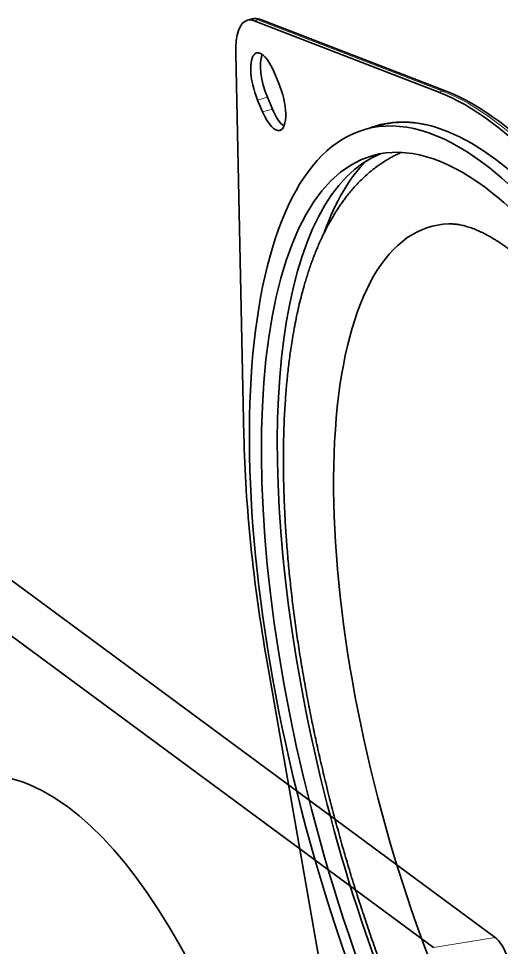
# Model space of a CAD drawing. Extents: x 23 to 587, y 4 to 413.
# Drawn here: x 446.36 to 464.09, y 182.74 to 216.85 of the extents above; entities that cross this region are included whole.
import ezdxf

# ---------------------------------------------------------------- set-up
doc = ezdxf.new("R2010")
doc.units = 0
doc.layers.get('0').update_dxf_attribs({"lineweight": 13})

# ---------------------------------------------------------------- blocks, each defined once
blk = doc.blocks.new('BLOCK6939')
at = {"color": 7, "lineweight": 35, "ltscale": 0.006989}
blk.add_line((-22.209, 55.626), (-22.478, 55.551), dxfattribs=at)
at = {"color": 7, "lineweight": 13, "ltscale": 0.006989}
for p, q in [((-21.976, 55.511), (-21.706, 55.586)), ((-8.416, 50.261), (-8.146, 50.336))]:
    blk.add_line(p, q, dxfattribs=at)
at = {"color": 7, "lineweight": 35, "ltscale": 0.363522}
for p, q in [((-21.976, 55.511), (-8.416, 50.261)), ((-7.883, 50.325), (-21.443, 55.575))]:
    blk.add_line(p, q, dxfattribs=at)
at = {"color": 7, "lineweight": 13, "ltscale": 0.363522}
blk.add_line((-8.146, 50.336), (-21.706, 55.586), dxfattribs=at)
at = {"color": 7, "lineweight": 35}
for p, q in [((-22.741, 25.009), (-23.34, 53.106)), ((-21.031, 8.38), (-15.468, -23.42))]:
    blk.add_line(p, q, dxfattribs=at)
at = {"color": 7, "lineweight": 35, "ltscale": 0.023711}
for p, q in [((-20.546, 51.781), (-20.175, 50.908)), ((-20.645, 49.012), (-21.016, 49.885)), ((-21.364, 48.813), (-21.734, 49.686))]:
    blk.add_line(p, q, dxfattribs=at)
at = {"color": 7, "lineweight": 13, "ltscale": 0.018636}
for p, q in [((-21.734, 49.686), (-21.016, 49.885)), ((-21.364, 48.813), (-20.645, 49.012))]:
    blk.add_line(p, q, dxfattribs=at)
at = {"color": 7, "lineweight": 35, "ltscale": 0.024834}
blk.add_line((-12.833, 47.81), (-13.79, 47.544), dxfattribs=at)
at = {"color": 7, "lineweight": 35}
for centre, major_axis, ratio, start_param, end_param in [((-21.14, 50.734), (-1.338, 4.818), 0.362913, 6.283132, 7.241472), ((-21.14, 50.734), (-1.338, 4.818), 0.362913, 6.019091, 6.283132), ((-21.14, 50.734), (-0.669, 2.409), 0.362913, 5.059485, 6.28317), ((-21.14, 50.734), (-0.669, 2.409), 0.362913, 6.28317, 8.201078), ((-20.422, 50.933), (-0.669, 2.409), 0.362913, 0.423051, 1.917893), ((-20.769, 49.861), (-0.669, 2.409), 0.362913, 3.141577, 5.059485), ((0.359, 0.1), (-14.054, 50.584), 0.362913, 5.670676, 6.019091), ((0.937, -5.518), (14.194, -56.32), 0.357467, 2.563134, 2.893666), ((-20.769, 49.861), (-0.669, 2.409), 0.362913, 1.917893, 3.141577), ((-20.051, 50.06), (-0.669, 2.409), 0.362913, 1.917893, 2.718303), ((-0.539, -0.15), (13.251, -47.693), 0.362913, 2.703291, 3.141634), ((0.361, 0.089), (13.263, -47.741), 0.362876, 2.914836, 3.180777), ((0.418, 0.116), (-13.251, 47.693), 0.362913, 6.058323, 6.283226), ((-0.539, -0.15), (13.251, -47.693), 0.362913, 3.141634, 6.283226), ((0.359, 0.1), (13.261, -47.73), 0.362913, 0.226802, 2.914799), ((0.628, 0.175), (-12.715, 45.766), 0.362913, 0.035103, 2.703291), ((-0.539, -0.15), (12.715, -45.766), 0.362913, 2.703291, 3.141634), ((-0.539, -0.15), (12.715, -45.766), 0.362913, 3.141634, 6.283226), ((2.334, 0.649), (-12.921, 46.506), 0.362913, 0.207192, 0.469071), ((-0.539, -0.15), (13.251, -47.693), 0.362913, 0.000041, 2.703291), ((-0.539, -0.15), (12.715, -45.766), 0.362913, 0.000041, 2.703291), ((2.046, 0.568), (-11.062, 39.814), 0.362913, 6.194112, 7.91568), ((0.359, 0.1), (-14.054, 50.584), 0.362913, 0.958287, 1.306702), ((2.046, 0.568), (-11.062, 39.814), 0.362913, 1.632494, 3.230666)]:
    blk.add_ellipse(centre, major_axis=major_axis, ratio=ratio, start_param=start_param, end_param=end_param, dxfattribs=at)
at = {"color": 7, "lineweight": 13}
for centre, major_axis, ratio, start_param, end_param in [((-20.871, 50.808), (-1.338, 4.818), 0.362913, 6.019091, 6.283132), ((-21.623, 55.108), (-0.181, -0.466), 0.899516, 3.143015, 3.732064), ((-8.063, 49.858), (-0.181, -0.466), 0.899516, 3.143015, 3.732064), ((0.628, 0.175), (-14.054, 50.584), 0.362913, 5.670676, 6.019091)]:
    blk.add_ellipse(centre, major_axis=major_axis, ratio=ratio, start_param=start_param, end_param=end_param, dxfattribs=at)
at = {"color": 7, "lineweight": 35}
for points, knots in [([(-22.209, 55.626), (-22.196, 55.63), (-22.169, 55.637), (-22.128, 55.646), (-22.087, 55.653), (-22.045, 55.659), (-22.004, 55.663), (-21.962, 55.665), (-21.921, 55.666), (-21.879, 55.666), (-21.837, 55.664), (-21.794, 55.661), (-21.752, 55.656), (-21.71, 55.649), (-21.668, 55.641), (-21.627, 55.632), (-21.586, 55.622), (-21.541, 55.609), (-21.493, 55.593), (-21.46, 55.581), (-21.443, 55.575)], [0, 0, 0, 0, 0.0417857, 0.0835971, 0.1252882, 0.1670559, 0.2086426, 0.2503558, 0.2919296, 0.3334489, 0.3760762, 0.4186462, 0.4611617, 0.5036297, 0.5460589, 0.5884616, 0.6308512, 0.6732402, 0.7275523, 0.7813796, 0.7813796, 0.7813796, 0.7813796]), ([(-11.176, 45.84), (-11.282, 45.794), (-11.493, 45.697), (-11.803, 45.54), (-12.106, 45.372), (-12.401, 45.193), (-12.695, 45.001), (-13.001, 44.783), (-13.32, 44.539), (-13.644, 44.267), (-13.961, 43.979), (-14.271, 43.675), (-14.567, 43.361), (-14.85, 43.039), (-15.104, 42.727), (-15.33, 42.434), (-15.528, 42.163), (-15.714, 41.896), (-15.912, 41.597), (-16.147, 41.22), (-16.411, 40.768), (-16.682, 40.264), (-16.947, 39.732), (-17.181, 39.22), (-17.38, 38.757), (-17.536, 38.368), (-17.678, 37.998), (-17.814, 37.623), (-17.946, 37.241), (-18.073, 36.854), (-18.195, 36.46), (-18.325, 36.019), (-18.473, 35.483), (-18.634, 34.853), (-18.793, 34.163), (-18.941, 33.46), (-19.08, 32.729), (-19.197, 32.036), (-19.296, 31.395), (-19.376, 30.818), (-19.449, 30.246), (-19.515, 29.666), (-19.575, 29.079), (-19.629, 28.484), (-19.677, 27.882), (-19.722, 27.222), (-19.764, 26.465), (-19.8, 25.632), (-19.824, 24.776), (-19.838, 23.933), (-19.841, 23.073), (-19.834, 22.263), (-19.82, 21.512), (-19.802, 20.832), (-19.777, 20.154), (-19.746, 19.471), (-19.71, 18.783), (-19.668, 18.09), (-19.62, 17.393), (-19.565, 16.69), (-19.506, 15.983), (-19.44, 15.272), (-19.369, 14.557), (-19.291, 13.838), (-19.208, 13.116), (-19.12, 12.389), (-19.026, 11.66), (-18.926, 10.928), (-18.82, 10.192), (-18.709, 9.454), (-18.593, 8.714), (-18.47, 7.971), (-18.343, 7.226), (-18.21, 6.479), (-18.072, 5.731), (-17.928, 4.981), (-17.779, 4.229), (-17.624, 3.477), (-17.465, 2.724), (-17.3, 1.97), (-17.131, 1.216), (-16.956, 0.461), (-16.776, -0.293), (-16.591, -1.048), (-16.401, -1.802), (-16.206, -2.555), (-16.007, -3.308), (-15.803, -4.06), (-15.594, -4.81), (-15.38, -5.559), (-15.162, -6.306), (-15.013, -6.803), (-14.938, -7.052)], [0, 0, 0, 0, 0.346953, 0.694679, 1.042592, 1.387304, 1.729973, 2.094964, 2.514992, 2.933022, 3.365982, 3.798367, 4.235578, 4.657873, 5.085956, 5.442984, 5.766543, 6.092044, 6.419516, 6.842533, 7.424908, 7.988944, 8.5604, 9.206258, 9.678911, 10.07037, 10.465816, 10.865299, 11.268907, 11.676726, 12.088834, 12.50523, 13.056957, 13.756446, 14.456615, 15.179513, 15.913103, 16.687778, 17.288713, 17.858451, 18.435083, 19.018551, 19.608828, 20.205877, 20.809653, 21.420039, 22.193166, 23.08397, 23.920712, 24.761257, 25.612325, 26.502475, 27.192123, 27.864588, 28.542654, 29.226366, 29.915406, 30.609825, 31.309318, 32.013926, 32.723256, 33.437396, 34.156044, 34.879212, 35.60658, 36.338152, 37.073607, 37.812944, 38.555839, 39.302281, 40.05196, 40.804841, 41.560633, 42.319278, 43.080483, 43.844186, 44.610117, 45.378183, 46.148112, 46.919808, 47.69302, 48.467629, 49.243392, 50.020179, 50.797768, 51.576002, 52.354668, 53.133602, 53.91261, 54.691505, 55.470116, 56.248236, 56.248236, 56.248236, 56.248236]), ([(-7.687, 40.582), (-7.643, 40.583), (-7.554, 40.584), (-7.417, 40.58), (-7.276, 40.57), (-7.123, 40.554), (-6.958, 40.531), (-6.78, 40.498), (-6.595, 40.457), (-6.408, 40.407), (-6.219, 40.351), (-6.028, 40.286), (-5.831, 40.213), (-5.62, 40.128), (-5.417, 40.039), (-5.224, 39.947), (-5.046, 39.859), (-4.865, 39.764), (-4.681, 39.662), (-4.494, 39.553), (-4.304, 39.438), (-4.11, 39.316), (-3.893, 39.173), (-3.657, 39.011), (-3.402, 38.828), (-3.148, 38.638), (-2.891, 38.437), (-2.631, 38.226), (-2.368, 38.004), (-2.102, 37.772), (-1.833, 37.53), (-1.596, 37.309), (-1.35, 37.073), (-1.094, 36.821), (-0.795, 36.519), (-0.495, 36.204), (-0.193, 35.878), (0.111, 35.541), (0.416, 35.192), (0.723, 34.832), (1.064, 34.419), (1.44, 33.952), (1.85, 33.425), (2.26, 32.88), (2.674, 32.312), (3.091, 31.721), (3.475, 31.162), (3.821, 30.643), (4.131, 30.169), (4.44, 29.685), (4.748, 29.192), (5.056, 28.69), (5.363, 28.178), (5.669, 27.658), (5.973, 27.13), (6.277, 26.592), (6.579, 26.047), (6.879, 25.494), (7.178, 24.932), (7.475, 24.363), (7.77, 23.786), (8.063, 23.202), (8.355, 22.611), (8.644, 22.013), (8.931, 21.408), (9.215, 20.796), (9.497, 20.178), (9.777, 19.554), (10.053, 18.924), (10.328, 18.288), (10.599, 17.646), (10.867, 16.999), (11.133, 16.347), (11.395, 15.69), (11.654, 15.028), (11.91, 14.361), (12.162, 13.69), (12.411, 13.015), (12.657, 12.336), (12.899, 11.653), (13.137, 10.967), (13.372, 10.277), (13.603, 9.584), (13.83, 8.888), (14.053, 8.19), (14.271, 7.489), (14.415, 7.021), (14.485, 6.786)], [0, 0, 0, 0, 0.131665, 0.268015, 0.409586, 0.557357, 0.729055, 0.909515, 1.098744, 1.297181, 1.490091, 1.691503, 1.901598, 2.120661, 2.373345, 2.565568, 2.763807, 2.968089, 3.178432, 3.394854, 3.617356, 3.845939, 4.080624, 4.39743, 4.705332, 5.022293, 5.348369, 5.683505, 6.02764, 6.380706, 6.742633, 7.113368, 7.351119, 7.766222, 8.191213, 8.626035, 9.070574, 9.524715, 9.988334, 10.461311, 10.943602, 11.594746, 12.261568, 12.943672, 13.640811, 14.370509, 15.115226, 15.67427, 16.240621, 16.81509, 17.396622, 17.985942, 18.582065, 19.185597, 19.795656, 20.412709, 21.035998, 21.665953, 22.301844, 22.944034, 23.59185, 24.245609, 24.904669, 25.569182, 26.238667, 26.913326, 27.592616, 28.276672, 28.96501, 29.657744, 30.354402, 31.054976, 31.759116, 32.466859, 33.177798, 33.89192, 34.608865, 35.328601, 36.050781, 36.775308, 37.501901, 38.230472, 38.960722, 39.692534, 40.425639, 41.159898, 41.895059, 41.895059, 41.895059, 41.895059]), ([(14.074, -45.035), (13.959, -45.051), (13.729, -45.076), (13.383, -45.102), (13.02, -45.115), (12.597, -45.112), (12.12, -45.088), (11.625, -45.035), (11.163, -44.964), (10.731, -44.879), (10.304, -44.778), (9.909, -44.666), (9.563, -44.557), (9.27, -44.456), (8.997, -44.355), (8.703, -44.239), (8.338, -44.083), (7.953, -43.905), (7.588, -43.723), (7.287, -43.564), (7.006, -43.408), (6.725, -43.245), (6.446, -43.076), (6.167, -42.901), (5.888, -42.718), (5.619, -42.534), (5.345, -42.342), (5.045, -42.123), (4.712, -41.871), (4.36, -41.594), (4.014, -41.311), (3.668, -41.017), (3.324, -40.714), (2.981, -40.402), (2.64, -40.081), (2.296, -39.748), (1.97, -39.421), (1.662, -39.105), (1.377, -38.804), (1.096, -38.501), (0.816, -38.192), (0.537, -37.877), (0.258, -37.556), (-0.02, -37.229), (-0.314, -36.874), (-0.637, -36.477), (-0.986, -36.037), (-1.344, -35.574), (-1.699, -35.104), (-2.052, -34.625), (-2.403, -34.136), (-2.753, -33.637), (-3.102, -33.13), (-3.453, -32.607), (-3.776, -32.115), (-4.069, -31.66), (-4.328, -31.25), (-4.584, -30.84), (-4.838, -30.425), (-5.091, -30.006), (-5.343, -29.582), (-5.594, -29.154), (-5.866, -28.683), (-6.164, -28.157), (-6.487, -27.575), (-6.815, -26.974), (-7.139, -26.367), (-7.46, -25.753), (-7.779, -25.131), (-8.096, -24.503), (-8.41, -23.868), (-8.721, -23.226), (-9.029, -22.578), (-9.334, -21.924), (-9.636, -21.263), (-9.936, -20.596), (-10.232, -19.924), (-10.524, -19.246), (-10.814, -18.563), (-11.1, -17.874), (-11.383, -17.181), (-11.662, -16.482), (-11.937, -15.779), (-12.209, -15.072), (-12.478, -14.36), (-12.742, -13.644), (-13.003, -12.924), (-13.259, -12.201), (-13.512, -11.474), (-13.76, -10.744), (-14.005, -10.011), (-14.245, -9.275), (-14.481, -8.536), (-14.712, -7.795), (-14.864, -7.3), (-14.938, -7.052)], [0, 0, 0, 0, 0.346897, 0.694578, 1.041851, 1.436638, 1.963214, 2.472183, 2.931562, 3.362162, 3.794468, 4.246373, 4.593833, 4.883804, 5.175041, 5.46759, 5.833691, 6.362604, 6.740006, 7.05971, 7.381653, 7.705907, 8.032575, 8.361755, 8.693542, 9.034695, 9.337563, 9.696324, 10.148581, 10.591322, 11.039132, 11.492134, 11.95044, 12.414153, 12.883448, 13.357499, 13.848708, 14.270757, 14.679742, 15.092552, 15.509608, 15.930694, 16.355845, 16.785051, 17.218348, 17.737826, 18.321434, 18.903436, 19.492251, 20.087843, 20.690169, 21.299178, 21.914755, 22.537076, 23.188082, 23.681079, 24.160529, 24.643409, 25.129848, 25.61965, 26.112932, 26.609515, 27.109489, 27.742342, 28.424461, 29.106977, 29.795074, 30.48835, 31.186932, 31.890437, 32.598969, 33.31208, 34.029908, 34.752096, 35.478695, 36.209347, 36.944089, 37.682563, 38.424799, 39.170448, 39.919516, 40.671671, 41.426896, 42.184881, 42.945583, 43.708694, 44.474162, 45.241708, 46.011244, 46.782492, 47.55536, 48.329594, 49.105075, 49.881559, 50.658916, 50.658916, 50.658916, 50.658916])]:
    blk.add_open_spline(points, degree=3, knots=knots, dxfattribs=at)
blk = doc.blocks.new('BLOCK6953')
at = {"color": 7, "lineweight": 35}
for p, q in [((86.596, 42.608), (32.739, 82.354)), ((82.063, 41.867), (28.206, 81.614))]:
    blk.add_line(p, q, dxfattribs=at)
at = {"color": 7, "lineweight": 13, "ltscale": 0.114822}
blk.add_line((86.596, 42.608), (82.063, 41.867), dxfattribs=at)
at = {"color": 7, "lineweight": 35}
for centre, major_axis, start_param, end_param in [((55.303, 9.036), (7.418, -45.398), 2.756679, 3.141552), ((55.303, 9.036), (7.418, -45.398), 3.141552, 6.283145), ((59.836, 9.777), (7.418, -45.398), 3.268221, 6.156562), ((55.303, 9.036), (7.418, -45.398), 6.283145, 9.039864), ((86.605, 39.792), (0.484, -2.961), 1.185882, 2.756679)]:
    blk.add_ellipse(centre, major_axis=major_axis, ratio=0.395238, start_param=start_param, end_param=end_param, dxfattribs=at)

msp = doc.modelspace()

# ---------------------------------------------------------------- block references
at = {"lineweight": 0, "xscale": 0.5, "yscale": 0.5, "zscale": 0.5}
for name, p in [('BLOCK6939', (466.0068, 189.0172)), ('BLOCK6953', (420.57, 161.8014))]:
    msp.add_blockref(name, p, dxfattribs=at)

doc.saveas('drawing.dxf')
